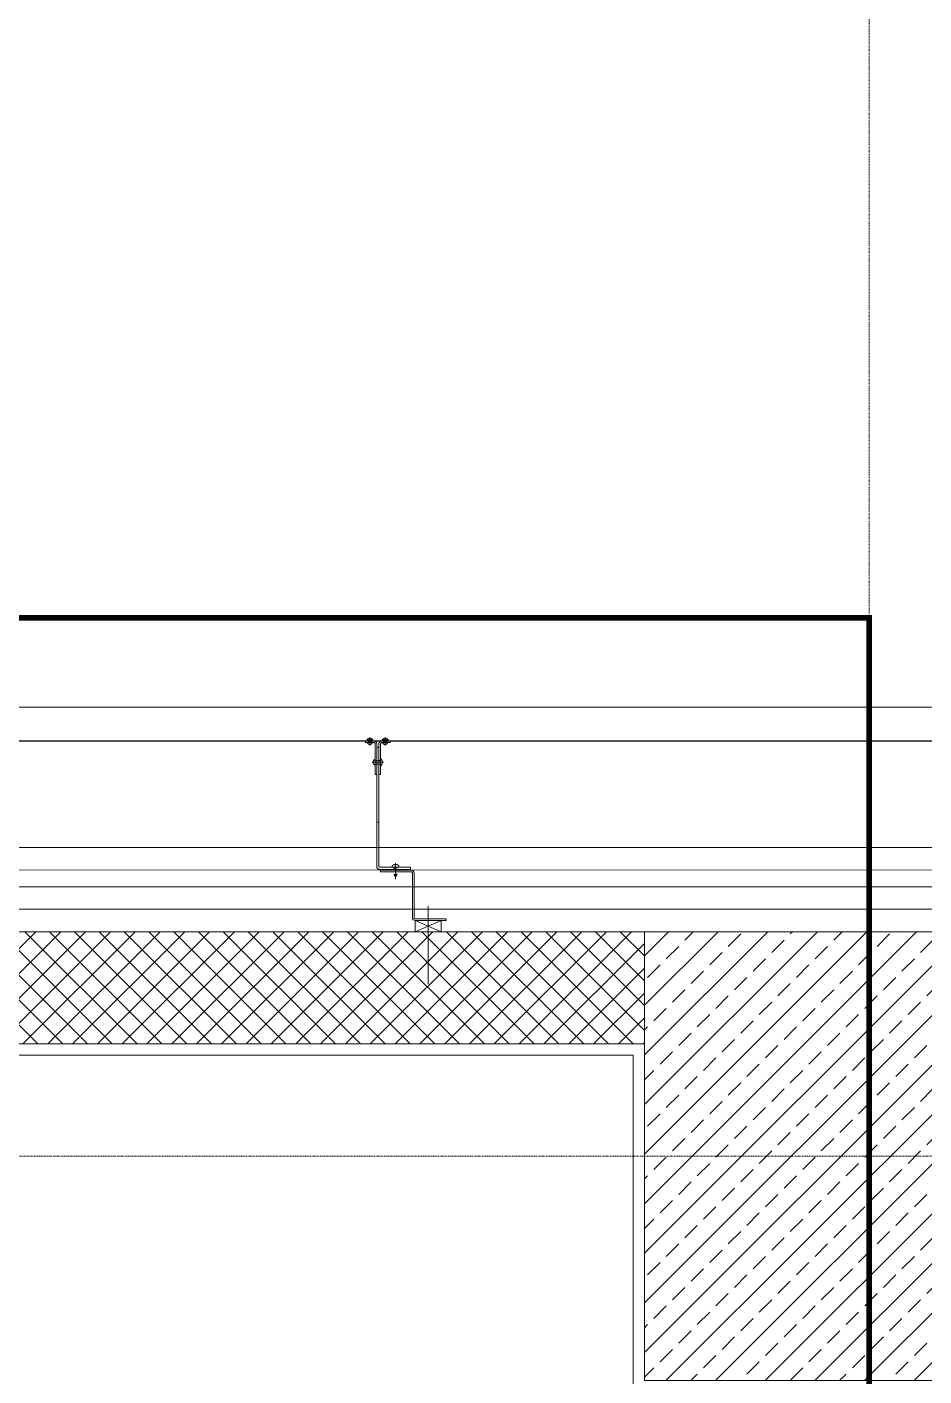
# Model space of a CAD drawing. Extents: x -1439 to 23780, y -1362 to 4476.
# Drawn here: x 14362.5 to 14522.3, y 2745.8 to 2986.2 of the extents above; entities that cross this region are included whole.
import ezdxf

# ---------------------------------------------------------------- set-up
doc = ezdxf.new("R2010")
doc.units = 0
doc.header["$MEASUREMENT"] = 0
doc.linetypes.add('Audi$0$DASHDOT2', pattern=[0.5, 0.25, -0.125, 0, -0.125])
doc.linetypes.add('Audi$0$HIDDEN2', pattern=[4.7625, 3.175, -1.5875])
doc.layers.get('0').update_dxf_attribs({"color": 9, "lineweight": 9})
for name, color, linetype, lineweight in [('Audi$0$00', 8, 'Continuous', 9), ('Audi$0$01', 8, 'Continuous', 9), ('Audi$0$06C', 8, 'Continuous', 9), ('Audi$0$06D', 8, 'Continuous', 9), ('Audi$0$09W', 8, 'Continuous', 9), ('Audi$0$10', 8, 'Continuous', 9), ('Audi$0$14', 8, 'Continuous', 9), ('Audi$0$21', 8, 'Continuous', 9), ('Audi$0$24', 8, 'Audi$0$DASHDOT2', 9), ('Audi$0$33', 8, 'Audi$0$BATTING', 9), ('Audi$0$35', 8, 'Continuous', 9)]:
    doc.layers.add(name, color=color, linetype=linetype, lineweight=lineweight)
doc.linetypes.add('Audi$0$BATTING', pattern='A,0.0001,-0.1,[134,ltypeshp.shx,S=0.1,R=0,X=-0.1,Y=0],-0.2,[134,ltypeshp.shx,S=0.1,R=180,X=0.1,Y=0],-0.1', length=0.4001)

# ---------------------------------------------------------------- blocks, each defined once
blk = doc.blocks.new('Audi$0$p-kolon_80x80')
at = {"layer": 'Audi$0$09W'}
h = blk.add_hatch(dxfattribs=at)
h.set_pattern_fill('ANSI33', color=256, scale=25, style=0)
h.set_pattern_definition([(45, (-1222.5, -385), (-4.419417, 4.419417), []), (45, (-1218.0806, -385), (-4.419417, 4.419417), [3.125, -1.5625])])
h.paths.add_polyline_path([(-40, -40), (40, -40), (40, 40), (-40, 40)])
blk.add_lwpolyline([(-40, -40), (40, -40), (40, 40), (-40, 40)], close=True)
blk = doc.blocks.new('Audi$0$P-AKS_AUDI')
at = {"layer": 'Audi$0$24'}
for points in [[(-2100, -2590), (-2100, 1250)], [(-3840, 0), (360, 0)]]:
    blk.add_lwpolyline(points, dxfattribs=at)
blk = doc.blocks.new('Audi$0$p- alum kaplama profil')
at = {"lineweight": 13}
blk.add_lwpolyline([(7.12, 12.59), (7.12, 26.49)], dxfattribs=at)
at = {"lineweight": 5}
blk.add_lwpolyline([(9.44, 15.16), (4.79, 15.16), (4.79, 17.16), (9.44, 17.16)], close=True, dxfattribs=at)
for points in [[(4.79, 15.16), (9.44, 17.16)], [(9.44, 15.16), (4.79, 17.16)]]:
    blk.add_lwpolyline(points, dxfattribs=at)
at = {"lineweight": 18}
blk.add_lwpolyline([(4.09, 6.16), (-1.41, 6.16), (-1.41, 6.46), (4.09, 6.46, 0.414214), (4.29, 6.66), (4.29, 14.66, -0.414214), (4.79, 15.16), (10.29, 15.16), (10.29, 14.86), (4.79, 14.86, 0.414214), (4.59, 14.66), (4.59, 6.66, -0.414214)], format="xyb", close=True, dxfattribs=at)
blk.add_lwpolyline([(-2.06, 5.56), (-2.06, -2.34), (-2.06, -15.69), (-1.66, -15.69), (-1.66, -2.34), (-1.66, 5.56), (-1.66, 5.56), (-1.66, 5.57), (-1.66, 5.57), (-1.66, 5.58), (-1.66, 5.58), (-1.65, 5.59), (-1.65, 5.59), (-1.65, 5.59), (-1.65, 5.6), (-1.65, 5.6), (-1.64, 5.61), (-1.64, 5.61), (-1.64, 5.62), (-1.64, 5.62), (-1.63, 5.62), (-1.63, 5.63), (-1.63, 5.63), (-1.62, 5.63), (-1.62, 5.64), (-1.61, 5.64), (-1.61, 5.64), (-1.61, 5.64), (-1.6, 5.65), (-1.6, 5.65), (-1.59, 5.65), (-1.59, 5.65), (-1.58, 5.65), (-1.58, 5.65), (-1.57, 5.66), (-1.57, 5.66), (-1.56, 5.66), (-1.56, 5.66), (3.94, 5.66), (3.94, 6.06), (-1.56, 6.06), (-1.58, 6.06), (-1.61, 6.05), (-1.63, 6.05), (-1.66, 6.05), (-1.68, 6.04), (-1.7, 6.03), (-1.73, 6.03), (-1.75, 6.02), (-1.77, 6.01), (-1.79, 6), (-1.82, 5.99), (-1.84, 5.97), (-1.86, 5.96), (-1.88, 5.94), (-1.89, 5.93), (-1.91, 5.91), (-1.93, 5.89), (-1.95, 5.87), (-1.96, 5.85), (-1.97, 5.83), (-1.99, 5.81), (-2, 5.79), (-2.01, 5.77), (-2.02, 5.75), (-2.03, 5.72), (-2.04, 5.7), (-2.04, 5.68), (-2.05, 5.65), (-2.05, 5.63), (-2.06, 5.61), (-2.06, 5.58)], close=True)
blk.add_lwpolyline([(-1.66, -2.34), (-2.06, -2.34)])
for points in [[(-2.36, -10.84), (-2.36, -16.39), (-2.36, -16.39, -0.414214), (-2.51, -16.54), (-2.51, -16.54), (-4.06, -16.54), (-4.06, -16.84), (-2.51, -16.84), (-2.51, -16.84, 0.414214), (-2.06, -16.39), (-2.06, -10.84)], [(-1.36, -10.84), (-1.66, -10.84), (-1.66, -16.39, 0.414214), (-1.21, -16.84), (-1.21, -16.84), (0.34, -16.84), (0.34, -16.54), (-1.21, -16.54), (-1.21, -16.54, -0.414214), (-1.36, -16.39), (-1.36, -16.39)]]:
    blk.add_lwpolyline(points, format="xyb", close=True)
for points in [[(1.05, 6.91, -10), (1.29, 7.56, -10)], [(1.29, 4.93, -10), (1.29, 7.8, -10)], [(1.53, 6.82, -10), (1.29, 7.56, -10)], [(0.67, 5.66, -10), (1.91, 5.66, -10)], [(0.67, 5.66, -10), (0.67, 5.64, -10), (0.67, 5.62, -10), (0.67, 5.6, -10), (0.68, 5.58, -10), (0.68, 5.56, -10), (0.69, 5.54, -10), (0.69, 5.52, -10), (0.7, 5.5, -10), (0.7, 5.48, -10), (0.71, 5.46, -10), (0.72, 5.45, -10), (0.73, 5.43, -10), (0.74, 5.41, -10), (0.75, 5.4, -10), (0.76, 5.38, -10), (0.77, 5.36, -10), (0.79, 5.35, -10), (0.8, 5.33, -10), (0.81, 5.32, -10), (0.83, 5.31, -10), (0.84, 5.29, -10), (0.86, 5.28, -10), (0.87, 5.27, -10), (0.89, 5.26, -10), (0.91, 5.25, -10), (0.92, 5.24, -10), (0.94, 5.23, -10), (0.96, 5.22, -10), (0.98, 5.21, -10), (1, 5.21, -10), (1.02, 5.2, -10), (1.03, 5.2, -10)], [(0.96, 5.66, -10), (0.97, 5.66, -10), (0.97, 5.66, -10), (0.97, 5.66, -10), (0.98, 5.66, -10), (0.98, 5.66, -10), (0.99, 5.66, -10), (0.99, 5.66, -10), (1, 5.66, -10), (1, 5.67, -10), (1, 5.67, -10), (1.01, 5.67, -10), (1.01, 5.67, -10), (1.01, 5.67, -10), (1.02, 5.68, -10), (1.02, 5.68, -10), (1.02, 5.68, -10), (1.03, 5.69, -10), (1.03, 5.69, -10), (1.03, 5.69, -10), (1.04, 5.7, -10), (1.04, 5.7, -10), (1.04, 5.7, -10), (1.04, 5.71, -10), (1.04, 5.71, -10), (1.05, 5.72, -10), (1.05, 5.72, -10), (1.05, 5.72, -10), (1.05, 5.73, -10), (1.05, 5.73, -10), (1.05, 5.74, -10), (1.05, 5.74, -10), (1.05, 5.75, -10)], [(1.61, 6.87, -10), (0.98, 6.96, -10)], [(1.33, 5.85, -10), (0.98, 5.88, -10)], [(1.56, 7.05, -10), (1.02, 7.13, -10)], [(1.03, 5.2, -10), (1.04, 5.2, -10), (1.05, 5.19, -10), (1.05, 5.19, -10), (1.06, 5.19, -10), (1.06, 5.19, -10), (1.07, 5.19, -10), (1.07, 5.19, -10), (1.08, 5.19, -10), (1.08, 5.19, -10), (1.09, 5.19, -10), (1.09, 5.18, -10), (1.1, 5.18, -10), (1.1, 5.18, -10), (1.11, 5.18, -10), (1.11, 5.18, -10), (1.12, 5.18, -10), (1.12, 5.18, -10), (1.13, 5.18, -10), (1.13, 5.18, -10), (1.14, 5.18, -10), (1.15, 5.18, -10), (1.15, 5.18, -10), (1.16, 5.17, -10), (1.16, 5.17, -10), (1.17, 5.17, -10), (1.17, 5.17, -10), (1.18, 5.17, -10), (1.18, 5.17, -10), (1.19, 5.17, -10), (1.19, 5.17, -10), (1.2, 5.17, -10), (1.2, 5.17, -10)], [(1.05, 5.83, -10), (1.05, 6.01, -10)], [(1.05, 5.75, -10), (1.05, 5.83, -10)], [(1.2, 5.17, -10), (1.2, 5.2, -10)], [(1.38, 5.2, -10), (1.2, 5.2, -10)], [(1.29, 6.16, -10), (1.29, 6.26, -10)], [(1.38, 5.17, -10), (1.38, 5.2, -10)], [(1.38, 5.17, -10), (1.38, 5.17, -10), (1.39, 5.17, -10), (1.39, 5.17, -10), (1.4, 5.17, -10), (1.41, 5.17, -10), (1.41, 5.17, -10), (1.42, 5.17, -10), (1.42, 5.17, -10), (1.43, 5.17, -10), (1.43, 5.18, -10), (1.44, 5.18, -10), (1.44, 5.18, -10), (1.45, 5.18, -10), (1.45, 5.18, -10), (1.46, 5.18, -10), (1.46, 5.18, -10), (1.47, 5.18, -10), (1.47, 5.18, -10), (1.48, 5.18, -10), (1.48, 5.18, -10), (1.49, 5.18, -10), (1.5, 5.19, -10), (1.5, 5.19, -10), (1.51, 5.19, -10), (1.51, 5.19, -10), (1.52, 5.19, -10), (1.52, 5.19, -10), (1.53, 5.19, -10), (1.53, 5.19, -10), (1.54, 5.19, -10), (1.54, 5.2, -10), (1.55, 5.2, -10)], [(1.53, 5.75, -10), (1.53, 5.92, -10)], [(1.53, 5.75, -10), (1.53, 5.74, -10), (1.53, 5.74, -10), (1.53, 5.73, -10), (1.53, 5.73, -10), (1.53, 5.72, -10), (1.54, 5.72, -10), (1.54, 5.72, -10), (1.54, 5.71, -10), (1.54, 5.71, -10), (1.54, 5.7, -10), (1.54, 5.7, -10), (1.55, 5.7, -10), (1.55, 5.69, -10), (1.55, 5.69, -10), (1.55, 5.69, -10), (1.56, 5.68, -10), (1.56, 5.68, -10), (1.56, 5.68, -10), (1.57, 5.67, -10), (1.57, 5.67, -10), (1.58, 5.67, -10), (1.58, 5.67, -10), (1.58, 5.67, -10), (1.59, 5.66, -10), (1.59, 5.66, -10), (1.6, 5.66, -10), (1.6, 5.66, -10), (1.6, 5.66, -10), (1.61, 5.66, -10), (1.61, 5.66, -10), (1.62, 5.66, -10), (1.62, 5.66, -10)], [(1.55, 5.2, -10), (1.57, 5.2, -10), (1.59, 5.21, -10), (1.6, 5.21, -10), (1.62, 5.22, -10), (1.64, 5.23, -10), (1.66, 5.24, -10), (1.68, 5.25, -10), (1.69, 5.26, -10), (1.71, 5.27, -10), (1.73, 5.28, -10), (1.74, 5.29, -10), (1.76, 5.31, -10), (1.77, 5.32, -10), (1.78, 5.33, -10), (1.8, 5.35, -10), (1.81, 5.36, -10), (1.82, 5.38, -10), (1.83, 5.4, -10), (1.84, 5.41, -10), (1.85, 5.43, -10), (1.86, 5.45, -10), (1.87, 5.46, -10), (1.88, 5.48, -10), (1.89, 5.5, -10), (1.89, 5.52, -10), (1.9, 5.54, -10), (1.9, 5.56, -10), (1.9, 5.58, -10), (1.91, 5.6, -10), (1.91, 5.62, -10), (1.91, 5.64, -10), (1.91, 5.66, -10)], [(-2.86, -13.04, 0), (-0.86, -13.04, 0)], [(-2.36, -12.52, 0), (-2.4, -12.53, 0), (-2.43, -12.56, 0), (-2.47, -12.58, 0), (-2.5, -12.6, 0), (-2.53, -12.63, 0), (-2.56, -12.66, 0), (-2.59, -12.69, 0), (-2.61, -12.73, 0), (-2.63, -12.76, 0), (-2.65, -12.8, 0), (-2.67, -12.84, 0), (-2.68, -12.88, 0), (-2.69, -12.92, 0), (-2.7, -12.96, 0), (-2.71, -13, 0), (-2.71, -13.04, 0), (-2.71, -13.08, 0), (-2.7, -13.13, 0), (-2.69, -13.17, 0), (-2.68, -13.21, 0), (-2.67, -13.25, 0), (-2.65, -13.28, 0), (-2.63, -13.32, 0), (-2.61, -13.36, 0), (-2.59, -13.39, 0), (-2.56, -13.42, 0), (-2.53, -13.45, 0), (-2.5, -13.48, 0), (-2.47, -13.51, 0), (-2.43, -13.53, 0), (-2.4, -13.55, 0), (-2.36, -13.57, 0)], [(-2.36, -13.04, 0), (-2.36, -12.52, 0)], [(-2.36, -13.04, 0), (-2.36, -12.73, 0)], [(-2.36, -12.73, 0), (-2.36, -13.04, 0)], [(-1.36, -12.73, 0), (-2.36, -12.73, 0)], [(-2.36, -13.04, 0), (-2.36, -13.36, 0)], [(-2.36, -13.04, 0), (-2.36, -13.57, 0)], [(-2.36, -13.36, 0), (-2.36, -13.04, 0)], [(-1.36, -13.36, 0), (-2.36, -13.36, 0)], [(-1.36, -13.04, 0), (-1.36, -12.37, 0)], [(-1.36, -13.72, 0), (-1.32, -13.68, 0), (-1.29, -13.65, 0), (-1.26, -13.61, 0), (-1.23, -13.58, 0), (-1.2, -13.54, 0), (-1.18, -13.5, 0), (-1.16, -13.45, 0), (-1.14, -13.41, 0), (-1.12, -13.37, 0), (-1.1, -13.32, 0), (-1.09, -13.28, 0), (-1.08, -13.23, 0), (-1.07, -13.18, 0), (-1.06, -13.14, 0), (-1.06, -13.09, 0), (-1.06, -13.04, 0), (-1.06, -12.99, 0), (-1.06, -12.95, 0), (-1.07, -12.9, 0), (-1.08, -12.85, 0), (-1.09, -12.81, 0), (-1.1, -12.76, 0), (-1.12, -12.72, 0), (-1.14, -12.67, 0), (-1.16, -12.63, 0), (-1.18, -12.59, 0), (-1.2, -12.55, 0), (-1.23, -12.51, 0), (-1.26, -12.47, 0), (-1.29, -12.43, 0), (-1.32, -12.4, 0), (-1.36, -12.37, 0)], [(-1.36, -13.04, 0), (-1.36, -13.72, 0)], [(-2.85, -16.54, 0), (-2.86, -16.51, 0), (-2.87, -16.47, 0), (-2.89, -16.44, 0), (-2.91, -16.41, 0), (-2.93, -16.38, 0), (-2.96, -16.35, 0), (-2.98, -16.33, 0), (-3.01, -16.31, 0), (-3.04, -16.29, 0), (-3.07, -16.27, 0), (-3.11, -16.25, 0), (-3.14, -16.24, 0), (-3.18, -16.23, 0), (-3.21, -16.22, 0), (-3.25, -16.22, 0), (-3.29, -16.22, 0), (-3.32, -16.22, 0), (-3.36, -16.22, 0), (-3.39, -16.23, 0), (-3.43, -16.24, 0), (-3.46, -16.25, 0), (-3.5, -16.27, 0), (-3.53, -16.29, 0), (-3.56, -16.31, 0), (-3.59, -16.33, 0), (-3.61, -16.35, 0), (-3.64, -16.38, 0), (-3.66, -16.41, 0), (-3.68, -16.44, 0), (-3.7, -16.47, 0), (-3.71, -16.51, 0), (-3.73, -16.54, 0)], [(-3.29, -16.54, 0), (-3.73, -16.54, 0)], [(-3.29, -16.54, 0), (-3.55, -16.54, 0)], [(-3.55, -16.54, 0), (-3.29, -16.54, 0)], [(-3.55, -17.04, 0), (-3.55, -16.54, 0)], [(-3.29, -17.54, 0), (-3.29, -16.04, 0)], [(-3.29, -16.54, 0), (-2.85, -16.54, 0)], [(-3.29, -16.54, 0), (-3.03, -16.54, 0)], [(-3.03, -16.54, 0), (-3.29, -16.54, 0)], [(-3.03, -17.04, 0), (-3.03, -16.54, 0)], [(-1, -16.54, 0), (-0.98, -16.51, 0), (-0.97, -16.47, 0), (-0.95, -16.44, 0), (-0.93, -16.41, 0), (-0.91, -16.38, 0), (-0.88, -16.35, 0), (-0.86, -16.33, 0), (-0.83, -16.31, 0), (-0.8, -16.29, 0), (-0.77, -16.27, 0), (-0.73, -16.25, 0), (-0.7, -16.24, 0), (-0.66, -16.23, 0), (-0.63, -16.22, 0), (-0.59, -16.22, 0), (-0.56, -16.22, 0), (-0.52, -16.22, 0), (-0.48, -16.22, 0), (-0.45, -16.23, 0), (-0.41, -16.24, 0), (-0.38, -16.25, 0), (-0.34, -16.27, 0), (-0.31, -16.29, 0), (-0.28, -16.31, 0), (-0.25, -16.33, 0), (-0.23, -16.35, 0), (-0.2, -16.38, 0), (-0.18, -16.41, 0), (-0.16, -16.44, 0), (-0.14, -16.47, 0), (-0.13, -16.51, 0), (-0.12, -16.54, 0)], [(-0.56, -16.54, 0), (-1, -16.54, 0)], [(-0.56, -16.54, 0), (-0.82, -16.54, 0)], [(-0.82, -16.54, 0), (-0.56, -16.54, 0)], [(-0.82, -17.04, 0), (-0.82, -16.54, 0)], [(-0.56, -17.54, 0), (-0.56, -16.04, 0)], [(-0.56, -16.54, 0), (-0.3, -16.54, 0)], [(-0.56, -16.54, 0), (-0.12, -16.54, 0)], [(-0.3, -16.54, 0), (-0.56, -16.54, 0)], [(-0.3, -17.04, 0), (-0.3, -16.54, 0)], [(-3.84, -17.04, 0), (-3.81, -17.07, 0), (-3.78, -17.1, 0), (-3.75, -17.12, 0), (-3.72, -17.15, 0), (-3.69, -17.17, 0), (-3.66, -17.19, 0), (-3.62, -17.21, 0), (-3.59, -17.23, 0), (-3.55, -17.24, 0), (-3.52, -17.26, 0), (-3.48, -17.27, 0), (-3.44, -17.28, 0), (-3.4, -17.28, 0), (-3.36, -17.29, 0), (-3.32, -17.29, 0), (-3.29, -17.29, 0), (-3.25, -17.29, 0), (-3.21, -17.29, 0), (-3.17, -17.28, 0), (-3.13, -17.28, 0), (-3.09, -17.27, 0), (-3.06, -17.26, 0), (-3.02, -17.24, 0), (-2.98, -17.23, 0), (-2.95, -17.21, 0), (-2.91, -17.19, 0), (-2.88, -17.17, 0), (-2.85, -17.15, 0), (-2.82, -17.12, 0), (-2.79, -17.1, 0), (-2.76, -17.07, 0), (-2.73, -17.04, 0)], [(-3.29, -17.04, 0), (-3.84, -17.04, 0)], [(-3.29, -17.04, 0), (-2.73, -17.04, 0)], [(-0.56, -17.04, 0), (-1.11, -17.04, 0)], [(0, -17.04, 0), (-0.03, -17.07, 0), (-0.06, -17.1, 0), (-0.09, -17.12, 0), (-0.12, -17.15, 0), (-0.15, -17.17, 0), (-0.18, -17.19, 0), (-0.22, -17.21, 0), (-0.25, -17.23, 0), (-0.29, -17.24, 0), (-0.33, -17.26, 0), (-0.36, -17.27, 0), (-0.4, -17.28, 0), (-0.44, -17.28, 0), (-0.48, -17.29, 0), (-0.52, -17.29, 0), (-0.56, -17.29, 0), (-0.59, -17.29, 0), (-0.63, -17.29, 0), (-0.67, -17.28, 0), (-0.71, -17.28, 0), (-0.75, -17.27, 0), (-0.79, -17.26, 0), (-0.82, -17.24, 0), (-0.86, -17.23, 0), (-0.89, -17.21, 0), (-0.93, -17.19, 0), (-0.96, -17.17, 0), (-0.99, -17.15, 0), (-1.02, -17.12, 0), (-1.05, -17.1, 0), (-1.08, -17.07, 0), (-1.11, -17.04, 0)], [(-0.56, -17.04, 0), (0, -17.04, 0)]]:
    blk.add_polyline3d(points)
blk = doc.blocks.new('Audi$0$p-2. kat planı')
at = {"layer": 'Audi$0$09W'}
h = blk.add_hatch(dxfattribs=at)
h.set_pattern_fill('ANSI37', color=256, scale=25, style=0)
h.paths.add_polyline_path([(14050, 2825), (14472.5, 2825), (14472.5, 2805), (14050, 2805)])
at = {"layer": 'Audi$0$00'}
blk.add_lwpolyline([(14050, 2825), (14050, 2825), (14050, 2825), (14472.5, 2825), (14472.5, 2805), (14050, 2805)], close=True, dxfattribs=at)
at = {"layer": 'Audi$0$06C'}
blk.add_lwpolyline([(13012.5, 1124.33), (13012.5, 1124.33), (13012.5, 2865), (16712.5, 2865), (16712.49, 2206.39)], dxfattribs=at)
blk.add_lwpolyline([(13012.5, 1124.33), (13012.5, 1124.33), (13012.5, 2865), (16712.5, 2865), (16712.49, 2206.39)], dxfattribs=at)
at = {"layer": 'Audi$0$06D'}
for points in [[(14048.83, 2840), (14675, 2840)], [(14675, 2825), (14675, 2833), (14050, 2833), (14050, 2825)]]:
    blk.add_lwpolyline(points, dxfattribs=at)
at = {"layer": 'Audi$0$10'}
for points, const_width in [([(13018.5, 1124.33), (13018.5, 2859), (16706.5, 2859), (16706.5, 2206.39)], 0.2), ([(13018.5, 1124.33), (13018.5, 2859), (16706.5, 2859), (16706.5, 2206.39)], 0.2), ([(14043.19, 2836), (14681.81, 2836)], 0.1)]:
    blk.add_lwpolyline(points, dxfattribs=dict(at, const_width=const_width))
at = {"layer": 'Audi$0$14'}
blk.add_lwpolyline([(14048, 2820.22), (14048, 2803), (14470.5, 2803), (14470.5, 2447)], dxfattribs=at)
at = {"layer": 'Audi$0$33', "ltscale": 0.4}
blk.add_lwpolyline([(14050, 2829), (14675, 2829)], dxfattribs=at)
at = {"layer": 'Audi$0$01'}
blk.add_blockref('Audi$0$p-kolon_80x80', (14512.5, 2785), dxfattribs=at)
at = {"layer": 'Audi$0$10', "xscale": -1, "rotation": 180}
blk.add_blockref('Audi$0$p- alum kaplama profil', (14426.86, 2842.16), dxfattribs=at)
at = {"layer": 'Audi$0$24'}
blk.add_blockref('Audi$0$P-AKS_AUDI', (16612.5, 2785), dxfattribs=at)

msp = doc.modelspace()

# ---------------------------------------------------------------- linework, layer by layer
at = {"layer": 'Audi$0$21', "linetype": 'Audi$0$HIDDEN2', "ltscale": 0.1, "const_width": 1}
msp.add_lwpolyline([(14169.64, 2880.95), (14512.5, 2880.95), (14512.5, 2393.96), (14169.64, 2393.96)], close=True, dxfattribs=at)
at = {"layer": 'Audi$0$35'}
msp.add_lwpolyline([(14192.5, 2630), (14192.5, 2700), (14182.5, 2700), (14182.5, 2790), (14192.5, 2790), (14192.5, 2803), (14470.5, 2803), (14470.5, 2635), (14347.5, 2635), (14347.5, 2685), (14337.5, 2685), (14337.5, 2630)], close=True, dxfattribs=at)

# ---------------------------------------------------------------- block references
msp.add_blockref('Audi$0$p-2. kat planı', (0, 0))

doc.saveas('drawing.dxf')
